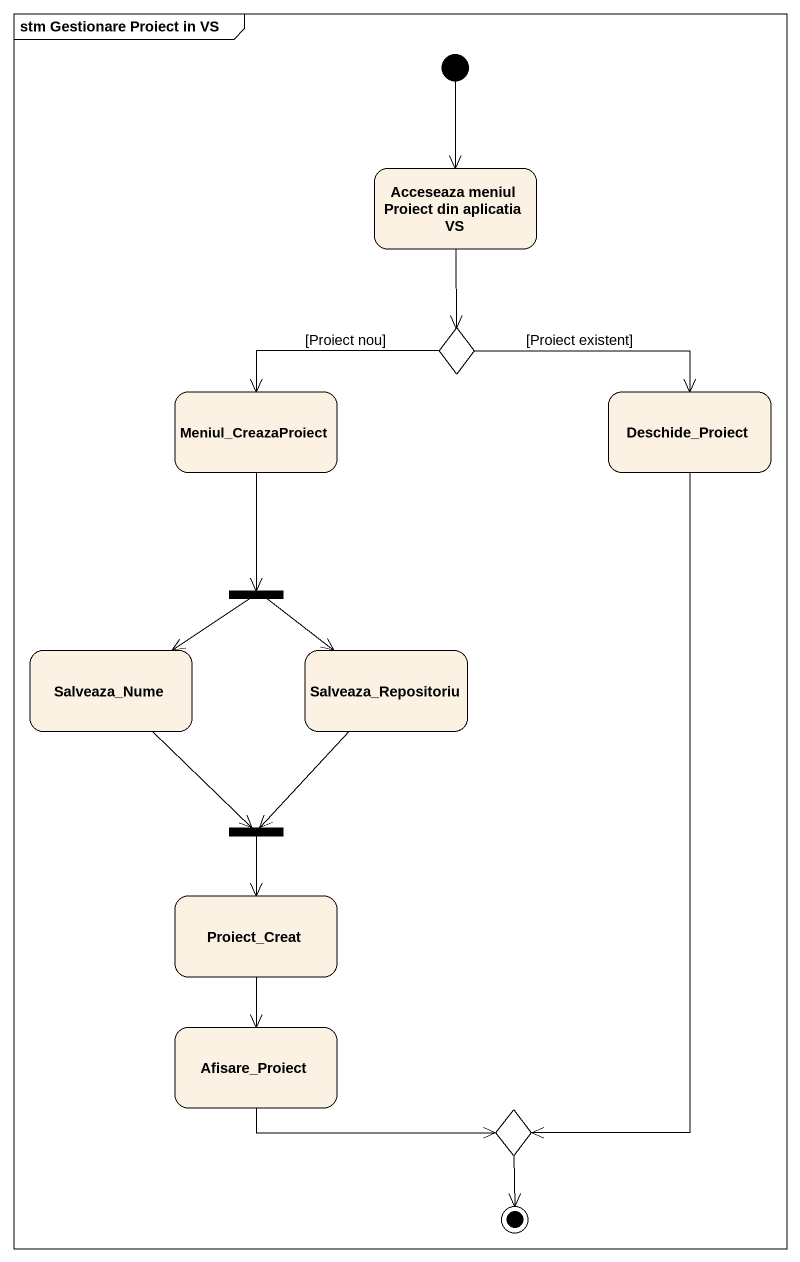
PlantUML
@startuml
mainframe stm Gestionare Proiect in VS
hide empty description
state "Acceseaza meniul Proiect din aplicatia VS" as Acceseaza_meniul_Proiect
state choice1 <<choice>>
state Meniul_CreazaProiect
state Deschide_Proiect
state fork1 <<fork>>
state Salveaza_Nume
state Salveaza_Repositoriu
state fork2 <<join>>
state Proiect_Creat
state Afisare_Proiect
state choice2 <<choice>>
[*] --> Acceseaza_meniul_Proiect
Acceseaza_meniul_Proiect --> choice1
choice1 -left-> Meniul_CreazaProiect : [Proiect nou]
choice1 -right-> Deschide_Proiect : [Proiect existent]
Meniul_CreazaProiect --> fork1
Deschide_Proiect --> choice2
fork1 --> Salveaza_Nume
fork1 --> Salveaza_Repositoriu
Salveaza_Nume --> fork2
Salveaza_Repositoriu --> fork2
fork2 --> Proiect_Creat
Proiect_Creat --> Afisare_Proiect
Afisare_Proiect -right-> choice2
choice2 --> [*]
@enduml
